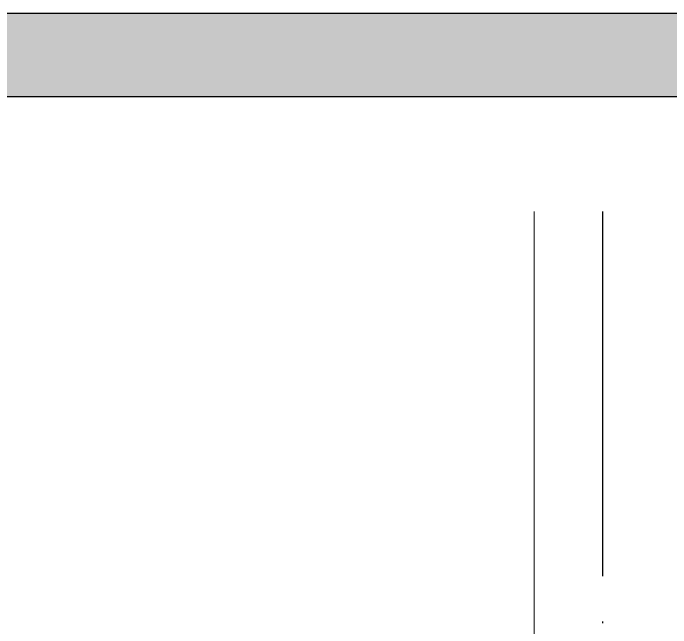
# Model space of a CAD drawing. Header units: millimetres. Extents: x 56222 to 154462, y -172610 to -121287.
# Drawn here: x 152399.37 to 152442.69, y -171366.4 to -171325.94 of the extents above; entities that cross this region are included whole.
import ezdxf

# ---------------------------------------------------------------- set-up
doc = ezdxf.new("R2010")
doc.units = ezdxf.units.MM
doc.header["$MEASUREMENT"] = 0
doc.linetypes.add('ACAD_ISO04W100', pattern=[30, 24, -3, 0, -3])
for name, color, linetype, lineweight in [('GROUND FLOOR', 7, 'Continuous', 9), ('NAME PLATE', 7, 'Continuous', 25), ('X_PLOT', 1, 'Continuous', 9)]:
    doc.layers.add(name, color=color, linetype=linetype, lineweight=lineweight)

# ---------------------------------------------------------------- blocks, each defined once
blk = doc.blocks.new('LAYOUT FILE')
at = {"layer": 'NAME PLATE', "true_color": 0xd39e00}
h = blk.add_hatch(color=42, dxfattribs=at)
h.paths.add_polyline_path([(3346889.828, -513806.18), (3346889.828, -514260.698), (3347535.564, -514260.698), (3347535.564, -513806.18)])
h.paths.add_polyline_path([(3346894.36, -513810.711), (3347531.033, -513810.711), (3347531.033, -514256.166), (3346894.36, -514256.166)], flags=16)
at = {"layer": 'NAME PLATE', "color": 42, "true_color": 0xd39e00}
for points in [[(3346889.828, -513806.18), (3347535.564, -513806.18), (3347535.564, -514260.698), (3346889.828, -514260.698)], [(3346894.36, -513810.711), (3347531.033, -513810.711), (3347531.033, -514256.166), (3346894.36, -514256.166)]]:
    blk.add_lwpolyline(points, close=True, dxfattribs=at)

msp = doc.modelspace()

# ---------------------------------------------------------------- linework, layer by layer
at = {"layer": 'GROUND FLOOR'}
for q in [(152433.6942, -171859.9245), (152433.6942, -171430.0405)]:
    msp.add_line((152433.6942, -171338.9917), q, dxfattribs=at)
at = {"layer": 'GROUND FLOOR', "color": 1, "linetype": 'ACAD_ISO04W100'}
msp.add_line((152438.1942, -171338.9917), (152438.1942, -171722.5405), dxfattribs=at)
at = {"layer": 'X_PLOT', "linetype": 'ACAD_ISO04W100', "lineweight": 30}
msp.add_line((152438.1942, -171338.9917), (152438.1942, -171834.7905), dxfattribs=at)

# ---------------------------------------------------------------- block references
at = {"layer": 'NAME PLATE', "lineweight": 0, "xscale": 1.209046105522275, "yscale": 1.209046105522275, "zscale": 1.209046105522275}
msp.add_blockref('LAYOUT FILE', (-3894673.9776, 449889.4234, 0.1256), dxfattribs=at)

doc.saveas('drawing.dxf')
